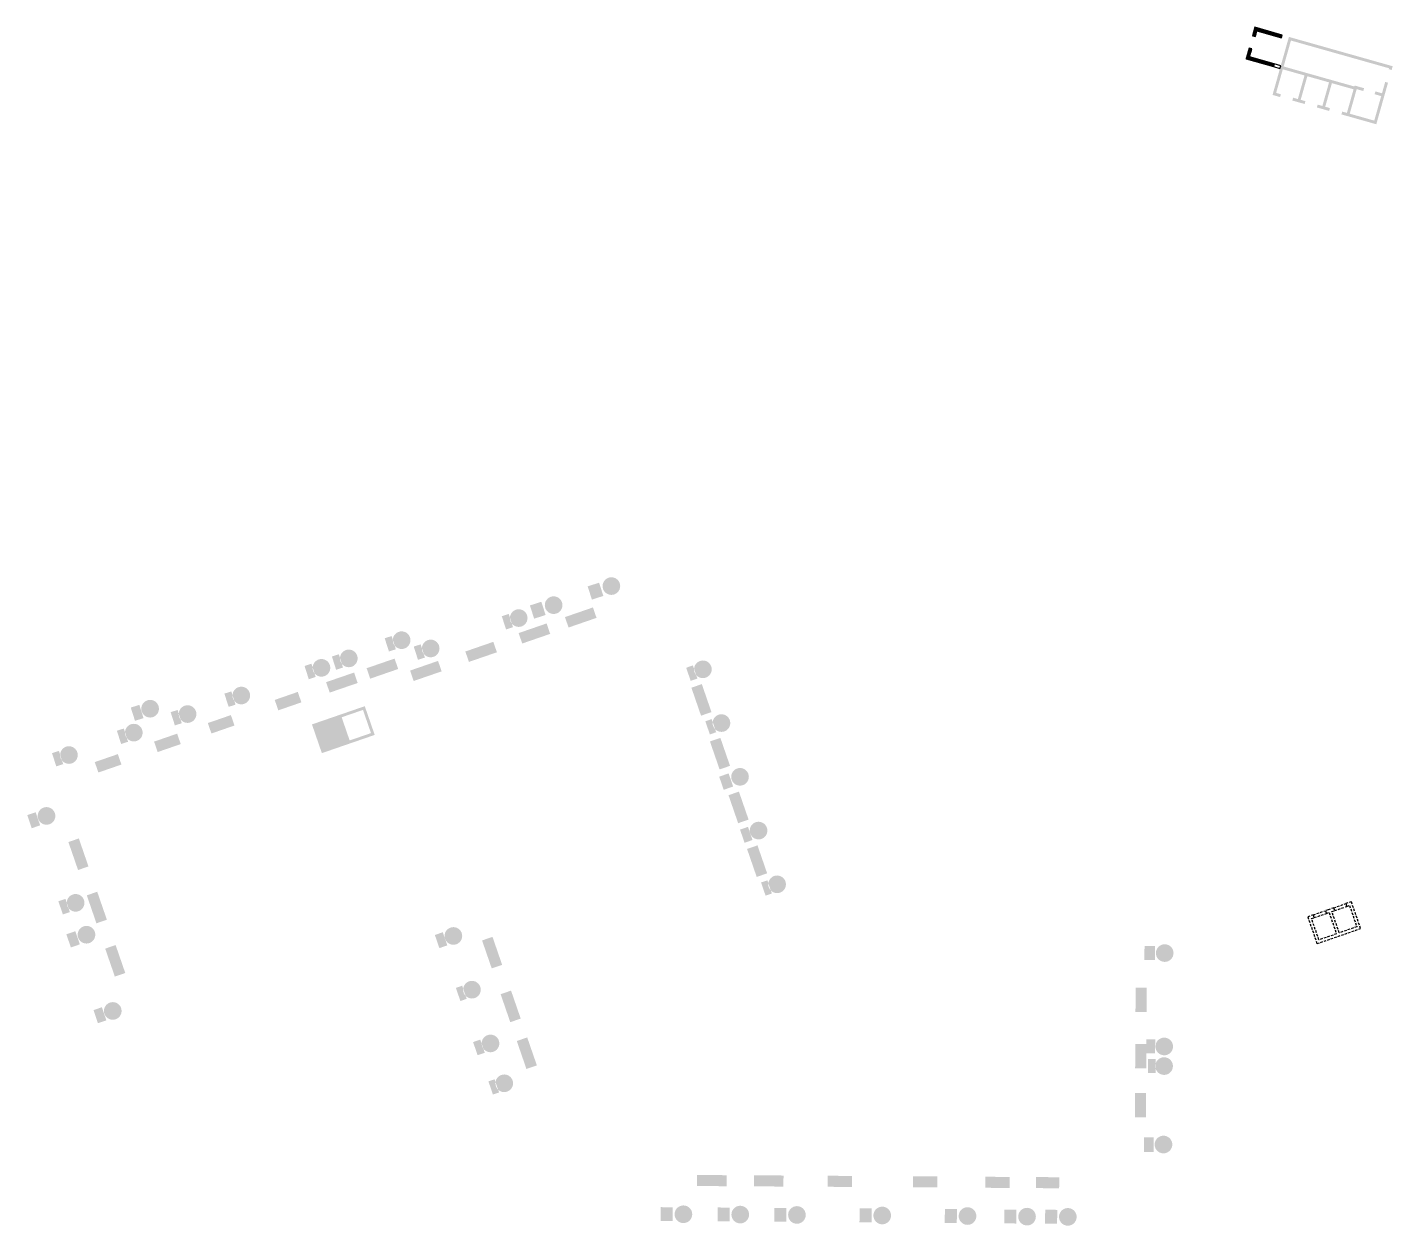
# Model space of a CAD drawing. Header units: millimetres. Extents: x -185400 to -46126, y -14070 to 108163.
import ezdxf

# ---------------------------------------------------------------- set-up
doc = ezdxf.new("R2010")
doc.units = ezdxf.units.MM
doc.header["$MEASUREMENT"] = 0
doc.linetypes.add('HIDDEN', pattern=[0.375, 0.25, -0.125])
for name, color, linetype in [('KT-Net cot vach', 6, 'Continuous'), ('PIT THANG', 7, 'Continuous'), ('ST_MBDV Cot vach 220805$0$AUDIT_I_220805193045-1', 50, 'Continuous')]:
    doc.layers.add(name, color=color, linetype=linetype)
doc.layers.add('KT-Vat lieu', color=250, linetype='Continuous', lineweight=9)

msp = doc.modelspace()

# ---------------------------------------------------------------- hatches: boundary and pattern name
at = {"layer": 'KT-Vat lieu'}
h = msp.add_hatch(dxfattribs=at)
h.set_pattern_fill('BTCT', color=256, scale=40)
h.set_pattern_definition([(50, (-0.0001, -0.0005), (286.90407, -25.10085), [30, -330]), (355, (-0.0001, -0.0005), (-55.5005, 300.87685), [24, -264]), (100.4514, (23.9, -2.1), (231.40375, 275.7758), [25.4961, -280.45684]), (46.1842, (-0.0001, 80), (426.8964, -66.2076), [45, -495]), (96.6356, (35.57, 74.5), (373.8651, 389.6471), [38.2441, -420.6852]), (351.1842, (-0.0001, 80), (373.8648, 389.6474), [36, -396]), (21, (40, 60), (238.7628, -161.04756), [30, -330]), (326, (40, 60), (97.3261, 290.06), [24, -264]), (71.4514, (59.9, 46.58), (336.08905, 129.0122), [25.4961, -280.45684]), (37.5, (-0.0001, -0.0005), (4.86394, 133.15754), [0, -260.8, 0, -268, 0, -265]), (7.5, (-0.0001, -0.0005), (105.22781, 157.76468), [0, -152.8, 0, -254.8, 0, -101]), (327.5, (-89.2, -0.0005), (213.52897, -9.02195), [0, -100, 0, -312, 0, -414]), (317.5, (-129.2, -0.0005), (233.27447, 40.042), [0, -130, 0, -207.2, 0, -294]), (45, (-0.0001, -0.0005), (-106.06602, 106.06602), []), (45, (70.71, -0.0005), (-106.06602, 106.06602), [])])
h.paths.add_polyline_path([(-59968, 107792), (-57466, 107085), (-57385, 107374), (-60175, 108163), (-60420, 107297), (-60131, 107215)])
h.paths.add_polyline_path([(-60485, 105964), (-60774, 106046), (-61086, 104939), (-58296, 104150), (-58214, 104439), (-60716, 105146)])
at = {"layer": 'PIT THANG'}
h = msp.add_hatch(dxfattribs=at)
h.set_pattern_fill('ACET-2D-ANSI31', color=256)
h.set_pattern_definition([(45, (5.27543, -15.29099), (-0.08838834765, 0.08838834765), [])])
h.paths.add_polyline_path([(-152992, 35260), (-153807, 37624), (-155982, 36873), (-155166, 34510)], flags=0)
h.paths.add_polyline_path([(-153335, 37787), (-152519, 35423), (-150345, 36173), (-151160, 38537)], flags=16)
h.paths.add_polyline_path([(-81572, -12446), (-81581, -13864), (-80354, -13872), (-80345, -12454)])
edge = h.paths.add_edge_path()
edge.add_arc((-79263, -13170), 900, 0, 360)
h.paths.add_polyline_path([(-174845, 38775), (-174414, 37424), (-173543, 37702), (-173974, 39053)], flags=16)
edge = h.paths.add_edge_path(flags=16)
edge.add_arc((-172872, 38660), 900, 0, 360)
h.paths.add_polyline_path([(-110555, 20933), (-110093, 19592), (-109452, 19814), (-109914, 21154)])
edge = h.paths.add_edge_path()
edge.add_arc((-108916, 20749), 900, 0, 360)
h.paths.add_polyline_path([(-112698, 26329), (-112236, 24988), (-111428, 25267), (-111891, 26608)])
edge = h.paths.add_edge_path()
edge.add_arc((-110809, 26231), 900, 0, 360)
h.paths.add_polyline_path([(-138364, 647), (-137902, -694), (-137277, -478), (-137740, 862)])
edge = h.paths.add_edge_path()
edge.add_arc((-136750, 454), 900, 0, 360)
h.paths.add_polyline_path([(-143828, 15581), (-143366, 14241), (-142558, 14520), (-143020, 15860)], flags=16)
edge = h.paths.add_edge_path(flags=16)
edge.add_arc((-141938, 15484), 900, 0, 360)
h.paths.add_polyline_path([(-154331, 43986), (-153900, 42635), (-153194, 42860), (-153625, 44211)])
edge = h.paths.add_edge_path()
edge.add_arc((-152606, 43792), 900, 0, 360)
h.paths.add_polyline_path([(-157120, 43023), (-156689, 41672), (-155982, 41898), (-156413, 43248)])
edge = h.paths.add_edge_path()
edge.add_arc((-155394, 42829), 900, 0, 360)
h.paths.add_polyline_path([(-176261, 36415), (-175830, 35064), (-175123, 35289), (-175554, 36640)], flags=16)
edge = h.paths.add_edge_path(flags=16)
edge.add_arc((-174535, 36221), 900, 0, 360)
h.paths.add_polyline_path([(-148944, 45846), (-148513, 44495), (-147807, 44720), (-148237, 46071)])
edge = h.paths.add_edge_path()
edge.add_arc((-147218, 45652), 900, 0, 360)
h.paths.add_polyline_path([(-182878, 34130), (-182447, 32779), (-181741, 33004), (-182172, 34355)])
edge = h.paths.add_edge_path(flags=16)
edge.add_arc((-181153, 33936), 900, 0, 360)
h.paths.add_polyline_path([(-181417, 15650), (-180954, 14309), (-180039, 14625), (-180501, 15966)])
edge = h.paths.add_edge_path(flags=16)
edge.add_arc((-179365, 15608), 900, 0, 360)
h.paths.add_polyline_path([(-178647, 7923), (-178196, 6579), (-177335, 6867), (-177786, 8212)])
edge = h.paths.add_edge_path(flags=16)
edge.add_arc((-176682, 7834), 900, 0, 360)
h.paths.add_polyline_path([(-182227, 19020), (-181776, 17676), (-181056, 17917), (-181507, 19261)])
edge = h.paths.add_edge_path()
edge.add_arc((-180474, 18860), 900, 0, 360)
h.paths.add_polyline_path([(-165296, 40200), (-164865, 38849), (-164159, 39075), (-164590, 40426)], flags=16)
edge = h.paths.add_edge_path(flags=16)
edge.add_arc((-163571, 40007), 900, 0, 360)
h.paths.add_polyline_path([(-170778, 38307), (-170348, 36957), (-169641, 37182), (-170072, 38533)], flags=16)
edge = h.paths.add_edge_path(flags=16)
edge.add_arc((-169053, 38114), 900, 0, 360)
h.paths.add_polyline_path([(-185400, 27816), (-184949, 26472), (-184091, 26760), (-184542, 28104)])
edge = h.paths.add_edge_path()
edge.add_arc((-183440, 27726), 900, 0, 360)
h.paths.add_polyline_path([(-141685, 10185), (-141223, 8845), (-140582, 9066), (-141044, 10406)], flags=16)
edge = h.paths.add_edge_path(flags=16)
edge.add_arc((-140046, 10001), 900, 0, 360)
h.paths.add_polyline_path([(-139928, 4656), (-139465, 3316), (-138734, 3568), (-139197, 4908)])
edge = h.paths.add_edge_path()
edge.add_arc((-138153, 4519), 900, 0, 360)
h.paths.add_polyline_path([(-114826, 31730), (-114364, 30390), (-113399, 30723), (-113862, 32063)])
edge = h.paths.add_edge_path()
edge.add_arc((-112701, 31714), 900, 0, 360)
h.paths.add_polyline_path([(-116238, 37379), (-115775, 36038), (-115131, 36261), (-115594, 37601)], flags=16)
edge = h.paths.add_edge_path()
edge.add_arc((-114594, 37196), 900, 0, 360)
h.paths.add_polyline_path([(-118194, 42839), (-117731, 41499), (-117045, 41736), (-117508, 43076)], flags=17)
edge = h.paths.add_edge_path(flags=17)
edge.add_arc((-116487, 42679), 900, 0, 360)
h.paths.add_polyline_path([(-71491, -5057), (-71500, -6548), (-70505, -6554), (-70495, -5064)])
edge = h.paths.add_edge_path()
edge.add_arc((-69506, -5791), 900, 0, 360)
h.paths.add_polyline_path([(-71072, 2928), (-71081, 1510), (-70307, 1505), (-70298, 2923)])
edge = h.paths.add_edge_path()
edge.add_arc((-69442, 2209), 900, 0, 360)
h.paths.add_polyline_path([(-71256, 4929), (-71265, 3512), (-70360, 3506), (-70351, 4924)])
edge = h.paths.add_edge_path()
edge.add_arc((-69431, 4209), 900, 0, 360)
h.paths.add_polyline_path([(-71440, 14459), (-71449, 13041), (-70387, 13034), (-70378, 14452)])
edge = h.paths.add_edge_path()
edge.add_arc((-69380, 13737), 900, 0, 360)
h.paths.add_polyline_path([(-85732, -12423), (-85742, -13841), (-84514, -13848), (-84505, -12431)])
edge = h.paths.add_edge_path()
edge.add_arc((-83423, -13147), 900, 0, 360)
h.paths.add_polyline_path([(-91805, -12363), (-91814, -13780), (-90587, -13788), (-90578, -12371)])
edge = h.paths.add_edge_path()
edge.add_arc((-89496, -13086), 900, 0, 360)
h.paths.add_polyline_path([(-100505, -12306), (-100514, -13724), (-99287, -13732), (-99277, -12314)])
edge = h.paths.add_edge_path()
edge.add_arc((-98196, -13030), 900, 0, 360)
h.paths.add_polyline_path([(-109205, -12250), (-109214, -13668), (-107986, -13676), (-107977, -12258)])
edge = h.paths.add_edge_path()
edge.add_arc((-106895, -12974), 900, 0, 360)
h.paths.add_polyline_path([(-114985, -12213), (-114994, -13631), (-113767, -13639), (-113757, -12221)])
edge = h.paths.add_edge_path()
edge.add_arc((-112676, -12937), 900, 0, 360)
h.paths.add_polyline_path([(-128242, 51140), (-127810, 49790), (-126641, 50164), (-127073, 51514)])
edge = h.paths.add_edge_path()
edge.add_arc((-125822, 51170), 900, 0, 360)
h.paths.add_polyline_path([(-134132, 49195), (-133701, 47844), (-132531, 48218), (-132963, 49568)])
edge = h.paths.add_edge_path()
edge.add_arc((-131712, 49224), 900, 0, 360)
h.paths.add_polyline_path([(-137000, 48099), (-136568, 46748), (-135862, 46974), (-136294, 48325)])
edge = h.paths.add_edge_path()
edge.add_arc((-135274, 47906), 900, 0, 360)
h.paths.add_polyline_path([(-145980, 44999), (-145548, 43648), (-144842, 43874), (-145273, 45224)])
edge = h.paths.add_edge_path()
edge.add_arc((-144254, 44806), 900, 0, 360)
h.paths.add_polyline_path([(-120785, -12180), (-120794, -13598), (-119566, -13606), (-119557, -12188)])
edge = h.paths.add_edge_path()
edge.add_arc((-118475, -12904), 900, 0, 360)
h.paths.add_polyline_path([(-82516, -9114), (-82522, -10239), (-80147, -10252), (-80141, -9127)])
edge = h.paths.add_edge_path()
edge.add_line((-79107, 16601), (-79271, -12222))
edge = h.paths.add_edge_path()
edge.add_line((-83257, 16625), (-83421, -12198))
edge = h.paths.add_edge_path(flags=16)
edge.add_line((-172578, 37810), (-172196, 36701))
edge = h.paths.add_edge_path(flags=16)
edge.add_line((-172866, 35827), (-172196, 36701))
edge = h.paths.add_edge_path()
edge.add_line((-172866, 35827), (-163742, 9399))
h.paths.add_polyline_path([(-154921, 41367), (-154555, 40303), (-151701, 41285), (-152067, 42349)])
edge = h.paths.add_edge_path()
edge.add_line((-155100, 41979), (-145976, 15551))
h.paths.add_polyline_path([(-110919, 24721), (-111983, 24354), (-110998, 21502), (-109934, 21869)])
h.paths.add_polyline_path([(-112812, 30204), (-113875, 29837), (-112891, 26984), (-111827, 27351)])
edge = h.paths.add_edge_path()
edge.add_line((-143350, 33404), (-117338, 42385))
edge = h.paths.add_edge_path()
edge.add_line((-146829, 44834), (-137706, 18407))
edge = h.paths.add_edge_path()
edge.add_line((-180859, 33086), (-171735, 6658))
edge = h.paths.add_edge_path()
edge.add_line((-174242, 35370), (-165118, 8943))
h.paths.add_polyline_path([(-134408, 5134), (-135471, 4766), (-134486, 1914), (-133423, 2281)], flags=16)
h.paths.add_polyline_path([(-137949, 15390), (-139012, 15022), (-138027, 12170), (-136964, 12537)], flags=16)
edge = h.paths.add_edge_path()
edge.add_line((-135899, 748), (-118364, 6802))
edge = h.paths.add_edge_path()
edge.add_line((-137302, 4812), (-118338, 11360))
edge = h.paths.add_edge_path()
edge.add_line((-139195, 10295), (-109917, 20403))
edge = h.paths.add_edge_path()
edge.add_line((-141457, 27922), (-115445, 36902))
edge = h.paths.add_edge_path()
edge.add_line((-141088, 15777), (-111809, 25886))
edge = h.paths.add_edge_path()
edge.add_line((-139565, 22439), (-113552, 31420))
edge = h.paths.add_edge_path()
edge.add_line((-122287, 4509), (-70348, 4214))
edge = h.paths.add_edge_path()
edge.add_line((-122298, 2509), (-70360, 2214))
edge = h.paths.add_edge_path()
edge.add_line((-182680, 27980), (-143165, 41612))
edge = h.paths.add_edge_path()
edge.add_line((-179582, 18999), (-140067, 32632))
edge = h.paths.add_edge_path()
edge.add_line((-178930, 17108), (-139414, 30741))
edge = h.paths.add_edge_path()
edge.add_line((-168759, 37263), (-159635, 10836))
edge = h.paths.add_edge_path()
edge.add_line((-163277, 39156), (-154153, 12729))
edge = h.paths.add_edge_path()
edge.add_line((-152312, 42941), (-143188, 16514))
edge = h.paths.add_edge_path()
edge.add_line((-143961, 43955), (-135413, 19198))
edge = h.paths.add_edge_path()
edge.add_line((-146253, 43164), (-137706, 18407))
edge = h.paths.add_edge_path()
edge.add_line((-132894, 47141), (-118224, 4649))
edge = h.paths.add_edge_path()
edge.add_line((-89307, 16659), (-89471, -12164))
edge = h.paths.add_edge_path()
edge.add_line((-98007, 16709), (-98171, -12115))
edge = h.paths.add_edge_path()
edge.add_line((-106707, 16758), (-106870, -12065))
edge = h.paths.add_edge_path()
edge.add_line((-112507, 16791), (-112670, -12032))
h.paths.add_polyline_path([(-72362, 7731), (-71237, 7724), (-71223, 10214), (-72348, 10220)])
h.paths.add_polyline_path([(-72395, 1981), (-71270, 1974), (-71256, 4464), (-72381, 4470)])
h.paths.add_polyline_path([(-72423, -3019), (-71298, -3026), (-71284, -536), (-72409, -530)])
edge = h.paths.add_edge_path()
edge.add_line((-122233, 14008), (-70294, 13714))
h.paths.add_polyline_path([(-103764, -8978), (-103771, -10103), (-101282, -10119), (-101275, -8994)])
h.paths.add_polyline_path([(-87674, -9080), (-87682, -10205), (-85192, -10222), (-85185, -9097)])
h.paths.add_polyline_path([(-95064, -9034), (-95072, -10159), (-92582, -10175), (-92575, -9050)])
h.paths.add_polyline_path([(-178518, 33216), (-178151, 32152), (-175798, 32965), (-176165, 34028)], flags=16)
h.paths.add_polyline_path([(-172469, 35304), (-172102, 34241), (-169749, 35053), (-170116, 36117)], flags=16)
h.paths.add_polyline_path([(-166986, 37197), (-166619, 36134), (-164266, 36946), (-164633, 38010)], flags=16)
h.paths.add_polyline_path([(-160163, 39557), (-159794, 38494), (-157442, 39310), (-157811, 40373)], flags=16)
h.paths.add_polyline_path([(-111282, -8939), (-111287, -10064), (-108269, -10077), (-108264, -8952)])
edge = h.paths.add_edge_path()
edge.add_line((-118307, 16824), (-118470, -11999))
h.paths.add_polyline_path([(-117074, -8895), (-117084, -10020), (-114066, -10046), (-114057, -8921)])
h.paths.add_polyline_path([(-178268, 19991), (-179332, 19624), (-178347, 16771), (-177283, 17138)], flags=16)
h.paths.add_polyline_path([(-146355, 42551), (-145988, 41487), (-143135, 42472), (-143502, 43536)], flags=16)
h.paths.add_polyline_path([(-150789, 42789), (-150422, 41726), (-147569, 42711), (-147936, 43774)])
h.paths.add_polyline_path([(-176392, 14556), (-177455, 14189), (-176470, 11336), (-175407, 11703)], flags=16)
h.paths.add_polyline_path([(-180145, 25426), (-181208, 25059), (-180223, 22206), (-179160, 22574)])
edge = h.paths.add_edge_path(flags=16)
edge.add_line((-179207, 16494), (-178903, 17118))
edge = h.paths.add_edge_path()
edge.add_line((-175831, 8128), (-136316, 21761))
h.paths.add_polyline_path([(-116597, 41169), (-117660, 40802), (-116676, 37949), (-115612, 38316)], flags=17)
h.paths.add_polyline_path([(-114705, 35686), (-115768, 35319), (-114783, 32466), (-113720, 32834)], flags=17)
h.paths.add_polyline_path([(-136056, 9907), (-137119, 9540), (-136134, 6687), (-135071, 7054)], flags=16)
h.paths.add_polyline_path([(-130557, 48005), (-130190, 46941), (-127337, 47926), (-127705, 48990)])
h.paths.add_polyline_path([(-135283, 46373), (-134916, 45310), (-132064, 46294), (-132431, 47358)])
h.paths.add_polyline_path([(-140719, 44496), (-140352, 43433), (-137499, 44418), (-137866, 45481)])
edge = h.paths.add_edge_path()
edge.add_line((-132894, 47141), (-132238, 48490))
edge = h.paths.add_edge_path()
edge.add_line((-134981, 47055), (-120115, 3996))
edge = h.paths.add_edge_path()
edge.add_line((-125528, 50319), (-113710, 16088))
edge = h.paths.add_edge_path()
edge.add_line((-122344, -5491), (-70405, -5786))
h.paths.add_polyline_path([(-156363, 37059), (-155352, 34129), (-149964, 35988), (-150975, 38918)], flags=16)
at = {"layer": 'ST_MBDV Cot vach 220805$0$AUDIT_I_220805193045-1'}
h = msp.add_hatch(dxfattribs=at)
h.set_pattern_fill('ANSI31', color=256)
h.set_pattern_definition([(29.2212204, (-58392.95647, 101231.61018), (-0.0610228658, 0.1090926664), [])])
edge = h.paths.add_edge_path()
edge.add_line((-56711, 107184), (-58383, 101265))
edge.add_line((-58383, 101265), (-57614, 101048))
edge.add_line((-57614, 101048), (-57532, 101337))
edge.add_line((-57532, 101337), (-58013, 101473))
edge.add_line((-58013, 101473), (-57333, 103878))
edge.add_line((-57333, 103878), (-55120, 103253))
edge.add_line((-55120, 103253), (-55800, 100847))
edge.add_line((-55800, 100847), (-56281, 100983))
edge.add_line((-56281, 100983), (-56363, 100694))
edge.add_line((-56363, 100694), (-55111, 100341))
edge.add_line((-55111, 100341), (-55030, 100630))
edge.add_line((-55030, 100630), (-55511, 100766))
edge.add_line((-55511, 100766), (-54831, 103171))
edge.add_line((-54831, 103171), (-52618, 102546))
edge.add_line((-52618, 102546), (-53298, 100140))
edge.add_line((-53298, 100140), (-53779, 100276))
edge.add_line((-53779, 100276), (-53860, 99987))
edge.add_line((-53860, 99987), (-52609, 99634))
edge.add_line((-52609, 99634), (-52528, 99923))
edge.add_line((-52528, 99923), (-53009, 100059))
edge.add_line((-53009, 100059), (-52329, 102464))
edge.add_line((-52329, 102464), (-50116, 101839))
edge.add_line((-50116, 101839), (-50796, 99433))
edge.add_line((-50796, 99433), (-51277, 99569))
edge.add_line((-51277, 99569), (-51358, 99280))
edge.add_line((-51358, 99280), (-47798, 98274))
edge.add_line((-47798, 98274), (-46601, 102509))
edge.add_line((-46601, 102509), (-46890, 102590))
edge.add_line((-46890, 102590), (-47216, 101435))
edge.add_line((-47216, 101435), (-47890, 101626))
edge.add_line((-47890, 101626), (-47972, 101337))
edge.add_line((-47972, 101337), (-47298, 101147))
edge.add_line((-47298, 101147), (-48005, 98645))
edge.add_line((-48005, 98645), (-50507, 99352))
edge.add_line((-50507, 99352), (-49800, 101854))
edge.add_line((-49800, 101854), (-49126, 101663))
edge.add_line((-49126, 101663), (-49045, 101952))
edge.add_line((-49045, 101952), (-50007, 102224))
edge.add_line((-50007, 102224), (-50034, 102128))
edge.add_line((-50034, 102128), (-57252, 104167))
edge.add_line((-57252, 104167), (-56504, 106813))
edge.add_line((-56504, 106813), (-46496, 103985))
edge.add_line((-46496, 103985), (-46523, 103889))
edge.add_line((-46523, 103889), (-46234, 103808))
edge.add_line((-46234, 103808), (-46126, 104193))
edge.add_line((-46126, 104193), (-56711, 107184))

# ---------------------------------------------------------------- linework, layer by layer
at = {"layer": 'KT-Net cot vach', "ltscale": 10}
for points in [[(-59968, 107792), (-57466, 107085), (-57385, 107374), (-60175, 108163), (-60420, 107297), (-60131, 107215), (-59968, 107792)], [(-60485, 105964), (-60774, 106046), (-61086, 104939), (-58296, 104150), (-58214, 104439), (-60716, 105146), (-60485, 105964)]]:
    msp.add_lwpolyline(points, dxfattribs=at)
at = {"layer": 'KT-Net cot vach', "ltscale": 10, "elevation": 0}
msp.add_lwpolyline([(-58296, 104150), (-57622, 103960), (-57540, 104249), (-58214, 104439), (-58296, 104150)], dxfattribs=at)
at = {"layer": 'PIT THANG', "linetype": 'HIDDEN', "ltscale": 1000}
for p, q in [((-52141, 18354), (-50912, 18778)), ((-52043, 18070), (-50814, 18495)), ((-54220, 17636), (-52991, 18060)), ((-54122, 17352), (-52893, 17777))]:
    msp.add_line(p, q, dxfattribs=at)
msp.add_lwpolyline([(-49398, 16233), (-50345, 18974), (-50912, 18778), (-50814, 18495), (-50530, 18592), (-49780, 16418), (-51576, 15798), (-52326, 17972), (-52043, 18070), (-52141, 18354), (-52708, 18158), (-52991, 18060), (-52893, 17777), (-52610, 17874), (-51859, 15700), (-53655, 15080), (-54406, 17254), (-54122, 17352), (-54220, 17636), (-54787, 17440), (-53841, 14699)], close=True, dxfattribs=at)

doc.saveas('drawing.dxf')
